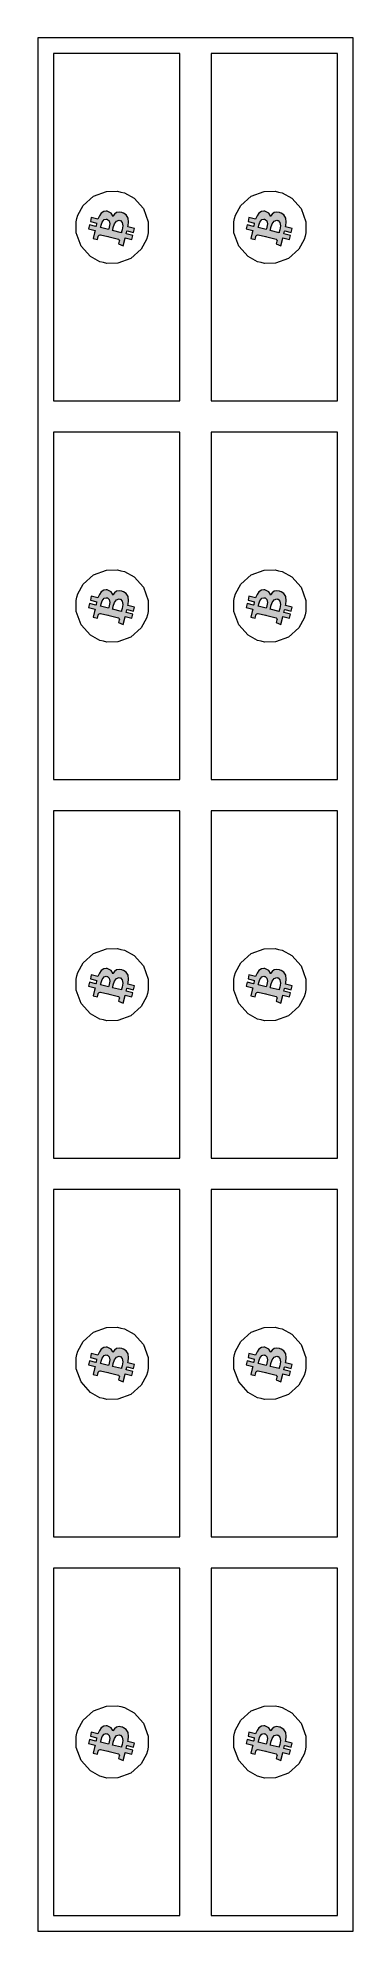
# Model space of a CAD drawing. Header units: millimetres. Extents: x 0 to 100, y 0 to 600.
import ezdxf

# ---------------------------------------------------------------- set-up
doc = ezdxf.new("R2010")
doc.units = ezdxf.units.MM
doc.layers.get('0').update_dxf_attribs({"lineweight": 0})

msp = doc.modelspace()

# ---------------------------------------------------------------- hatches: boundary and pattern name
at = {"true_color": 0x000000, "transparency": 33554687}
h = msp.add_hatch(color=18, dxfattribs=at)
h.paths.add_polyline_path([(21.95, 545.04), (21.7, 545.08), (20.92, 544.97), (20.12, 544.46), (19.51, 543.61), (19.13, 542.79), (19.04, 542.51), (16.96, 543.03), (16.65, 541.76), (18.67, 541.26), (18.65, 541.17), (18.45, 540.33), (18.43, 540.24), (16.4, 540.75), (16.08, 539.49), (18.16, 538.97), (18.14, 538.9), (17.98, 538.23), (17.97, 538.16), (17.96, 538.17), (17.52, 536.42), (18.88, 536.09), (18.98, 536.55), (19.1, 537), (19.14, 537.13), (19.42, 537.49), (19.77, 537.6), (19.84, 537.59), (22.21, 537), (22.21, 537.01), (22.24, 537.12), (22.25, 537.13), (22.24, 537.12), (22.21, 537.01), (22.21, 537), (25.53, 536.17), (25.56, 536.16), (25.77, 535.99), (25.85, 535.68), (25.83, 535.59), (25.72, 535.14), (25.6, 534.68), (27.04, 534.05), (27.46, 535.69), (27.47, 535.77), (27.67, 536.52), (27.69, 536.59), (29.79, 536.07), (30.1, 537.33), (28.03, 537.85), (28.05, 537.94), (28.26, 538.78), (28.29, 538.86), (30.35, 538.34), (30.67, 539.61), (28.57, 540.13), (28.64, 540.5), (28.75, 541.64), (28.6, 542.91), (28.01, 543.91), (27.17, 544.48), (26.87, 544.59), (26.61, 544.68), (25.81, 544.8), (24.97, 544.64), (24.31, 544.16), (23.9, 543.62), (23.8, 543.43), (23.75, 543.63), (23.22, 544.48), (22.23, 545)], flags=0)
h.paths.add_polyline_path([(25.99, 542.15), (26.21, 542.1), (26.76, 541.5), (26.92, 540.38), (26.73, 539.18), (26.56, 538.48), (26.5, 538.26), (23.72, 538.96), (23.77, 539.17), (23.94, 539.87), (24.32, 541.03), (24.98, 541.95), (25.77, 542.21)], flags=0)
h.paths.add_polyline_path([(21.92, 542.54), (22.12, 542.49), (22.63, 541.98), (22.79, 541.04), (22.64, 540.03), (22.49, 539.45), (22.45, 539.28), (19.92, 539.9), (19.97, 540.08), (20.1, 540.67), (20.43, 541.63), (21.01, 542.39), (21.72, 542.59)], flags=0)
h = msp.add_hatch(color=18, dxfattribs=at)
h.paths.add_polyline_path([(71.95, 545.04), (71.7, 545.08), (70.92, 544.97), (70.12, 544.46), (69.51, 543.61), (69.13, 542.79), (69.04, 542.51), (66.96, 543.03), (66.65, 541.76), (68.67, 541.26), (68.65, 541.17), (68.45, 540.33), (68.43, 540.24), (66.4, 540.75), (66.08, 539.49), (68.16, 538.97), (68.14, 538.9), (67.98, 538.23), (67.97, 538.16), (67.96, 538.17), (67.52, 536.42), (68.88, 536.09), (68.98, 536.55), (69.1, 537), (69.14, 537.13), (69.42, 537.49), (69.77, 537.6), (69.84, 537.59), (72.21, 537), (72.21, 537.01), (72.24, 537.12), (72.25, 537.13), (72.24, 537.12), (72.21, 537.01), (72.21, 537), (75.53, 536.17), (75.56, 536.16), (75.77, 535.99), (75.85, 535.68), (75.83, 535.59), (75.72, 535.14), (75.6, 534.68), (77.04, 534.05), (77.46, 535.69), (77.47, 535.77), (77.67, 536.52), (77.69, 536.59), (79.79, 536.07), (80.1, 537.33), (78.03, 537.85), (78.05, 537.94), (78.26, 538.78), (78.29, 538.86), (80.35, 538.34), (80.67, 539.61), (78.57, 540.13), (78.64, 540.5), (78.75, 541.64), (78.6, 542.91), (78.01, 543.91), (77.17, 544.48), (76.87, 544.59), (76.61, 544.68), (75.81, 544.8), (74.97, 544.64), (74.31, 544.16), (73.9, 543.62), (73.8, 543.43), (73.75, 543.63), (73.22, 544.48), (72.23, 545)], flags=0)
h.paths.add_polyline_path([(75.99, 542.15), (76.21, 542.1), (76.76, 541.5), (76.92, 540.38), (76.73, 539.18), (76.56, 538.48), (76.5, 538.26), (73.72, 538.96), (73.77, 539.17), (73.94, 539.87), (74.32, 541.03), (74.98, 541.95), (75.77, 542.21)], flags=0)
h.paths.add_polyline_path([(71.92, 542.54), (72.12, 542.49), (72.63, 541.98), (72.79, 541.04), (72.64, 540.03), (72.49, 539.45), (72.45, 539.28), (69.92, 539.9), (69.97, 540.08), (70.1, 540.67), (70.43, 541.63), (71.01, 542.39), (71.72, 542.59)], flags=0)
h = msp.add_hatch(color=18, dxfattribs=at)
h.paths.add_polyline_path([(21.95, 425.04), (21.7, 425.08), (20.92, 424.97), (20.12, 424.46), (19.51, 423.61), (19.13, 422.79), (19.04, 422.51), (16.96, 423.03), (16.65, 421.76), (18.67, 421.26), (18.65, 421.17), (18.45, 420.33), (18.43, 420.24), (16.4, 420.75), (16.08, 419.49), (18.16, 418.97), (18.14, 418.9), (17.98, 418.23), (17.97, 418.16), (17.96, 418.17), (17.52, 416.42), (18.88, 416.09), (18.98, 416.55), (19.1, 417), (19.14, 417.13), (19.42, 417.49), (19.77, 417.6), (19.84, 417.59), (22.21, 417), (22.21, 417.01), (22.24, 417.12), (22.25, 417.13), (22.24, 417.12), (22.21, 417.01), (22.21, 417), (25.53, 416.17), (25.56, 416.16), (25.77, 415.99), (25.85, 415.68), (25.83, 415.59), (25.72, 415.14), (25.6, 414.68), (27.04, 414.05), (27.46, 415.69), (27.47, 415.77), (27.67, 416.52), (27.69, 416.59), (29.79, 416.07), (30.1, 417.33), (28.03, 417.85), (28.05, 417.94), (28.26, 418.78), (28.29, 418.86), (30.35, 418.34), (30.67, 419.61), (28.57, 420.13), (28.64, 420.5), (28.75, 421.64), (28.6, 422.91), (28.01, 423.91), (27.17, 424.48), (26.87, 424.59), (26.61, 424.68), (25.81, 424.8), (24.97, 424.64), (24.31, 424.16), (23.9, 423.62), (23.8, 423.43), (23.75, 423.63), (23.22, 424.48), (22.23, 425)], flags=0)
h.paths.add_polyline_path([(25.99, 422.15), (26.21, 422.1), (26.76, 421.5), (26.92, 420.38), (26.73, 419.18), (26.56, 418.48), (26.5, 418.26), (23.72, 418.96), (23.77, 419.17), (23.94, 419.87), (24.32, 421.03), (24.98, 421.95), (25.77, 422.21)], flags=0)
h.paths.add_polyline_path([(21.92, 422.54), (22.12, 422.49), (22.63, 421.98), (22.79, 421.04), (22.64, 420.03), (22.49, 419.45), (22.45, 419.28), (19.92, 419.9), (19.97, 420.08), (20.1, 420.67), (20.43, 421.63), (21.01, 422.39), (21.72, 422.59)], flags=0)
h = msp.add_hatch(color=18, dxfattribs=at)
h.paths.add_polyline_path([(71.95, 425.04), (71.7, 425.08), (70.92, 424.97), (70.12, 424.46), (69.51, 423.61), (69.13, 422.79), (69.04, 422.51), (66.96, 423.03), (66.65, 421.76), (68.67, 421.26), (68.65, 421.17), (68.45, 420.33), (68.43, 420.24), (66.4, 420.75), (66.08, 419.49), (68.16, 418.97), (68.14, 418.9), (67.98, 418.23), (67.97, 418.16), (67.96, 418.17), (67.52, 416.42), (68.88, 416.09), (68.98, 416.55), (69.1, 417), (69.14, 417.13), (69.42, 417.49), (69.77, 417.6), (69.84, 417.59), (72.21, 417), (72.21, 417.01), (72.24, 417.12), (72.25, 417.13), (72.24, 417.12), (72.21, 417.01), (72.21, 417), (75.53, 416.17), (75.56, 416.16), (75.77, 415.99), (75.85, 415.68), (75.83, 415.59), (75.72, 415.14), (75.6, 414.68), (77.04, 414.05), (77.46, 415.69), (77.47, 415.77), (77.67, 416.52), (77.69, 416.59), (79.79, 416.07), (80.1, 417.33), (78.03, 417.85), (78.05, 417.94), (78.26, 418.78), (78.29, 418.86), (80.35, 418.34), (80.67, 419.61), (78.57, 420.13), (78.64, 420.5), (78.75, 421.64), (78.6, 422.91), (78.01, 423.91), (77.17, 424.48), (76.87, 424.59), (76.61, 424.68), (75.81, 424.8), (74.97, 424.64), (74.31, 424.16), (73.9, 423.62), (73.8, 423.43), (73.75, 423.63), (73.22, 424.48), (72.23, 425)], flags=0)
h.paths.add_polyline_path([(75.99, 422.15), (76.21, 422.1), (76.76, 421.5), (76.92, 420.38), (76.73, 419.18), (76.56, 418.48), (76.5, 418.26), (73.72, 418.96), (73.77, 419.17), (73.94, 419.87), (74.32, 421.03), (74.98, 421.95), (75.77, 422.21)], flags=0)
h.paths.add_polyline_path([(71.92, 422.54), (72.12, 422.49), (72.63, 421.98), (72.79, 421.04), (72.64, 420.03), (72.49, 419.45), (72.45, 419.28), (69.92, 419.9), (69.97, 420.08), (70.1, 420.67), (70.43, 421.63), (71.01, 422.39), (71.72, 422.59)], flags=0)
h = msp.add_hatch(color=18, dxfattribs=at)
h.paths.add_polyline_path([(21.95, 305.04), (21.7, 305.08), (20.92, 304.97), (20.12, 304.46), (19.51, 303.61), (19.13, 302.79), (19.04, 302.51), (16.96, 303.03), (16.65, 301.76), (18.67, 301.26), (18.65, 301.17), (18.45, 300.33), (18.43, 300.24), (16.4, 300.75), (16.08, 299.49), (18.16, 298.97), (18.14, 298.9), (17.98, 298.23), (17.97, 298.16), (17.96, 298.17), (17.52, 296.42), (18.88, 296.09), (18.98, 296.55), (19.1, 297), (19.14, 297.13), (19.42, 297.49), (19.77, 297.6), (19.84, 297.59), (22.21, 297), (22.21, 297.01), (22.24, 297.12), (22.25, 297.13), (22.24, 297.12), (22.21, 297.01), (22.21, 297), (25.53, 296.17), (25.56, 296.16), (25.77, 295.99), (25.85, 295.68), (25.83, 295.59), (25.72, 295.14), (25.6, 294.68), (27.04, 294.05), (27.46, 295.69), (27.47, 295.77), (27.67, 296.52), (27.69, 296.59), (29.79, 296.07), (30.1, 297.33), (28.03, 297.85), (28.05, 297.94), (28.26, 298.78), (28.29, 298.86), (30.35, 298.34), (30.67, 299.61), (28.57, 300.13), (28.64, 300.5), (28.75, 301.64), (28.6, 302.91), (28.01, 303.91), (27.17, 304.48), (26.87, 304.59), (26.61, 304.68), (25.81, 304.8), (24.97, 304.64), (24.31, 304.16), (23.9, 303.62), (23.8, 303.43), (23.75, 303.63), (23.22, 304.48), (22.23, 305)], flags=0)
h.paths.add_polyline_path([(25.99, 302.15), (26.21, 302.1), (26.76, 301.5), (26.92, 300.38), (26.73, 299.18), (26.56, 298.48), (26.5, 298.26), (23.72, 298.96), (23.77, 299.17), (23.94, 299.87), (24.32, 301.03), (24.98, 301.95), (25.77, 302.21)], flags=0)
h.paths.add_polyline_path([(21.92, 302.54), (22.12, 302.49), (22.63, 301.98), (22.79, 301.04), (22.64, 300.03), (22.49, 299.45), (22.45, 299.28), (19.92, 299.9), (19.97, 300.08), (20.1, 300.67), (20.43, 301.63), (21.01, 302.39), (21.72, 302.59)], flags=0)
h = msp.add_hatch(color=18, dxfattribs=at)
h.paths.add_polyline_path([(71.95, 305.04), (71.7, 305.08), (70.92, 304.97), (70.12, 304.46), (69.51, 303.61), (69.13, 302.79), (69.04, 302.51), (66.96, 303.03), (66.65, 301.76), (68.67, 301.26), (68.65, 301.17), (68.45, 300.33), (68.43, 300.24), (66.4, 300.75), (66.08, 299.49), (68.16, 298.97), (68.14, 298.9), (67.98, 298.23), (67.97, 298.16), (67.96, 298.17), (67.52, 296.42), (68.88, 296.09), (68.98, 296.55), (69.1, 297), (69.14, 297.13), (69.42, 297.49), (69.77, 297.6), (69.84, 297.59), (72.21, 297), (72.21, 297.01), (72.24, 297.12), (72.25, 297.13), (72.24, 297.12), (72.21, 297.01), (72.21, 297), (75.53, 296.17), (75.56, 296.16), (75.77, 295.99), (75.85, 295.68), (75.83, 295.59), (75.72, 295.14), (75.6, 294.68), (77.04, 294.05), (77.46, 295.69), (77.47, 295.77), (77.67, 296.52), (77.69, 296.59), (79.79, 296.07), (80.1, 297.33), (78.03, 297.85), (78.05, 297.94), (78.26, 298.78), (78.29, 298.86), (80.35, 298.34), (80.67, 299.61), (78.57, 300.13), (78.64, 300.5), (78.75, 301.64), (78.6, 302.91), (78.01, 303.91), (77.17, 304.48), (76.87, 304.59), (76.61, 304.68), (75.81, 304.8), (74.97, 304.64), (74.31, 304.16), (73.9, 303.62), (73.8, 303.43), (73.75, 303.63), (73.22, 304.48), (72.23, 305)], flags=0)
h.paths.add_polyline_path([(75.99, 302.15), (76.21, 302.1), (76.76, 301.5), (76.92, 300.38), (76.73, 299.18), (76.56, 298.48), (76.5, 298.26), (73.72, 298.96), (73.77, 299.17), (73.94, 299.87), (74.32, 301.03), (74.98, 301.95), (75.77, 302.21)], flags=0)
h.paths.add_polyline_path([(71.92, 302.54), (72.12, 302.49), (72.63, 301.98), (72.79, 301.04), (72.64, 300.03), (72.49, 299.45), (72.45, 299.28), (69.92, 299.9), (69.97, 300.08), (70.1, 300.67), (70.43, 301.63), (71.01, 302.39), (71.72, 302.59)], flags=0)
h = msp.add_hatch(color=18, dxfattribs=at)
h.paths.add_polyline_path([(21.95, 185.04), (21.7, 185.08), (20.92, 184.97), (20.12, 184.46), (19.51, 183.61), (19.13, 182.79), (19.04, 182.51), (16.96, 183.03), (16.65, 181.76), (18.67, 181.26), (18.65, 181.17), (18.45, 180.33), (18.43, 180.24), (16.4, 180.75), (16.08, 179.49), (18.16, 178.97), (18.14, 178.9), (17.98, 178.23), (17.97, 178.16), (17.96, 178.17), (17.52, 176.42), (18.88, 176.09), (18.98, 176.55), (19.1, 177), (19.14, 177.13), (19.42, 177.49), (19.77, 177.6), (19.84, 177.59), (22.21, 177), (22.21, 177.01), (22.24, 177.12), (22.25, 177.13), (22.24, 177.12), (22.21, 177.01), (22.21, 177), (25.53, 176.17), (25.56, 176.16), (25.77, 175.99), (25.85, 175.68), (25.83, 175.59), (25.72, 175.14), (25.6, 174.68), (27.04, 174.05), (27.46, 175.69), (27.47, 175.77), (27.67, 176.52), (27.69, 176.59), (29.79, 176.07), (30.1, 177.33), (28.03, 177.85), (28.05, 177.94), (28.26, 178.78), (28.29, 178.86), (30.35, 178.34), (30.67, 179.61), (28.57, 180.13), (28.64, 180.5), (28.75, 181.64), (28.6, 182.91), (28.01, 183.91), (27.17, 184.48), (26.87, 184.59), (26.61, 184.68), (25.81, 184.8), (24.97, 184.64), (24.31, 184.16), (23.9, 183.62), (23.8, 183.43), (23.75, 183.63), (23.22, 184.48), (22.23, 185)], flags=0)
h.paths.add_polyline_path([(25.99, 182.15), (26.21, 182.1), (26.76, 181.5), (26.92, 180.38), (26.73, 179.18), (26.56, 178.48), (26.5, 178.26), (23.72, 178.96), (23.77, 179.17), (23.94, 179.87), (24.32, 181.03), (24.98, 181.95), (25.77, 182.21)], flags=0)
h.paths.add_polyline_path([(21.92, 182.54), (22.12, 182.49), (22.63, 181.98), (22.79, 181.04), (22.64, 180.03), (22.49, 179.45), (22.45, 179.28), (19.92, 179.9), (19.97, 180.08), (20.1, 180.67), (20.43, 181.63), (21.01, 182.39), (21.72, 182.59)], flags=0)
h = msp.add_hatch(color=18, dxfattribs=at)
h.paths.add_polyline_path([(71.95, 185.04), (71.7, 185.08), (70.92, 184.97), (70.12, 184.46), (69.51, 183.61), (69.13, 182.79), (69.04, 182.51), (66.96, 183.03), (66.65, 181.76), (68.67, 181.26), (68.65, 181.17), (68.45, 180.33), (68.43, 180.24), (66.4, 180.75), (66.08, 179.49), (68.16, 178.97), (68.14, 178.9), (67.98, 178.23), (67.97, 178.16), (67.96, 178.17), (67.52, 176.42), (68.88, 176.09), (68.98, 176.55), (69.1, 177), (69.14, 177.13), (69.42, 177.49), (69.77, 177.6), (69.84, 177.59), (72.21, 177), (72.21, 177.01), (72.24, 177.12), (72.25, 177.13), (72.24, 177.12), (72.21, 177.01), (72.21, 177), (75.53, 176.17), (75.56, 176.16), (75.77, 175.99), (75.85, 175.68), (75.83, 175.59), (75.72, 175.14), (75.6, 174.68), (77.04, 174.05), (77.46, 175.69), (77.47, 175.77), (77.67, 176.52), (77.69, 176.59), (79.79, 176.07), (80.1, 177.33), (78.03, 177.85), (78.05, 177.94), (78.26, 178.78), (78.29, 178.86), (80.35, 178.34), (80.67, 179.61), (78.57, 180.13), (78.64, 180.5), (78.75, 181.64), (78.6, 182.91), (78.01, 183.91), (77.17, 184.48), (76.87, 184.59), (76.61, 184.68), (75.81, 184.8), (74.97, 184.64), (74.31, 184.16), (73.9, 183.62), (73.8, 183.43), (73.75, 183.63), (73.22, 184.48), (72.23, 185)], flags=0)
h.paths.add_polyline_path([(75.99, 182.15), (76.21, 182.1), (76.76, 181.5), (76.92, 180.38), (76.73, 179.18), (76.56, 178.48), (76.5, 178.26), (73.72, 178.96), (73.77, 179.17), (73.94, 179.87), (74.32, 181.03), (74.98, 181.95), (75.77, 182.21)], flags=0)
h.paths.add_polyline_path([(71.92, 182.54), (72.12, 182.49), (72.63, 181.98), (72.79, 181.04), (72.64, 180.03), (72.49, 179.45), (72.45, 179.28), (69.92, 179.9), (69.97, 180.08), (70.1, 180.67), (70.43, 181.63), (71.01, 182.39), (71.72, 182.59)], flags=0)
h = msp.add_hatch(color=18, dxfattribs=at)
h.paths.add_polyline_path([(21.95, 65.04), (21.7, 65.08), (20.92, 64.97), (20.12, 64.46), (19.51, 63.61), (19.13, 62.79), (19.04, 62.51), (16.96, 63.03), (16.65, 61.76), (18.67, 61.26), (18.65, 61.17), (18.45, 60.33), (18.43, 60.24), (16.4, 60.75), (16.08, 59.49), (18.16, 58.97), (18.14, 58.9), (17.98, 58.23), (17.97, 58.16), (17.96, 58.17), (17.52, 56.42), (18.88, 56.09), (18.98, 56.55), (19.1, 57), (19.14, 57.13), (19.42, 57.49), (19.77, 57.6), (19.84, 57.59), (22.21, 57), (22.21, 57.01), (22.24, 57.12), (22.25, 57.13), (22.24, 57.12), (22.21, 57.01), (22.21, 57), (25.53, 56.17), (25.56, 56.16), (25.77, 55.99), (25.85, 55.68), (25.83, 55.59), (25.72, 55.14), (25.6, 54.68), (27.04, 54.05), (27.46, 55.69), (27.47, 55.77), (27.67, 56.52), (27.69, 56.59), (29.79, 56.07), (30.1, 57.33), (28.03, 57.85), (28.05, 57.94), (28.26, 58.78), (28.29, 58.86), (30.35, 58.34), (30.67, 59.61), (28.57, 60.13), (28.64, 60.5), (28.75, 61.64), (28.6, 62.91), (28.01, 63.91), (27.17, 64.48), (26.87, 64.59), (26.61, 64.68), (25.81, 64.8), (24.97, 64.64), (24.31, 64.16), (23.9, 63.62), (23.8, 63.43), (23.75, 63.63), (23.22, 64.48), (22.23, 65)], flags=0)
h.paths.add_polyline_path([(25.99, 62.15), (26.21, 62.1), (26.76, 61.5), (26.92, 60.38), (26.73, 59.18), (26.56, 58.48), (26.5, 58.26), (23.72, 58.96), (23.77, 59.17), (23.94, 59.87), (24.32, 61.03), (24.98, 61.95), (25.77, 62.21)], flags=0)
h.paths.add_polyline_path([(21.92, 62.54), (22.12, 62.49), (22.63, 61.98), (22.79, 61.04), (22.64, 60.03), (22.49, 59.45), (22.45, 59.28), (19.92, 59.9), (19.97, 60.08), (20.1, 60.67), (20.43, 61.63), (21.01, 62.39), (21.72, 62.59)], flags=0)
h = msp.add_hatch(color=18, dxfattribs=at)
h.paths.add_polyline_path([(71.95, 65.04), (71.7, 65.08), (70.92, 64.97), (70.12, 64.46), (69.51, 63.61), (69.13, 62.79), (69.04, 62.51), (66.96, 63.03), (66.65, 61.76), (68.67, 61.26), (68.65, 61.17), (68.45, 60.33), (68.43, 60.24), (66.4, 60.75), (66.08, 59.49), (68.16, 58.97), (68.14, 58.9), (67.98, 58.23), (67.97, 58.16), (67.96, 58.17), (67.52, 56.42), (68.88, 56.09), (68.98, 56.55), (69.1, 57), (69.14, 57.13), (69.42, 57.49), (69.77, 57.6), (69.84, 57.59), (72.21, 57), (72.21, 57.01), (72.24, 57.12), (72.25, 57.13), (72.24, 57.12), (72.21, 57.01), (72.21, 57), (75.53, 56.17), (75.56, 56.16), (75.77, 55.99), (75.85, 55.68), (75.83, 55.59), (75.72, 55.14), (75.6, 54.68), (77.04, 54.05), (77.46, 55.69), (77.47, 55.77), (77.67, 56.52), (77.69, 56.59), (79.79, 56.07), (80.1, 57.33), (78.03, 57.85), (78.05, 57.94), (78.26, 58.78), (78.29, 58.86), (80.35, 58.34), (80.67, 59.61), (78.57, 60.13), (78.64, 60.5), (78.75, 61.64), (78.6, 62.91), (78.01, 63.91), (77.17, 64.48), (76.87, 64.59), (76.61, 64.68), (75.81, 64.8), (74.97, 64.64), (74.31, 64.16), (73.9, 63.62), (73.8, 63.43), (73.75, 63.63), (73.22, 64.48), (72.23, 65)], flags=0)
h.paths.add_polyline_path([(75.99, 62.15), (76.21, 62.1), (76.76, 61.5), (76.92, 60.38), (76.73, 59.18), (76.56, 58.48), (76.5, 58.26), (73.72, 58.96), (73.77, 59.17), (73.94, 59.87), (74.32, 61.03), (74.98, 61.95), (75.77, 62.21)], flags=0)
h.paths.add_polyline_path([(71.92, 62.54), (72.12, 62.49), (72.63, 61.98), (72.79, 61.04), (72.64, 60.03), (72.49, 59.45), (72.45, 59.28), (69.92, 59.9), (69.97, 60.08), (70.1, 60.67), (70.43, 61.63), (71.01, 62.39), (71.72, 62.59)], flags=0)

# ---------------------------------------------------------------- linework, layer by layer
for p, q in [((100, 600), (0, 600)), ((0, 600), (0, 0)), ((100, 0), (100, 600)), ((0, 0), (100, 0))]:
    msp.add_line(p, q)
at = {"color": 1, "true_color": 0xff0000}
for p, q in [((45, 595), (5, 595)), ((5, 595), (5, 485)), ((45, 485), (45, 595)), ((95, 595), (55, 595)), ((55, 595), (55, 485)), ((95, 485), (95, 595)), ((5, 485), (45, 485)), ((55, 485), (95, 485)), ((45, 475), (5, 475)), ((5, 475), (5, 365)), ((45, 365), (45, 475)), ((95, 475), (55, 475)), ((55, 475), (55, 365)), ((95, 365), (95, 475)), ((5, 365), (45, 365)), ((55, 365), (95, 365)), ((45, 355), (5, 355)), ((5, 355), (5, 245)), ((45, 245), (45, 355)), ((95, 355), (55, 355)), ((55, 355), (55, 245)), ((95, 245), (95, 355)), ((5, 245), (45, 245)), ((55, 245), (95, 245)), ((45, 235), (5, 235)), ((5, 235), (5, 125)), ((45, 125), (45, 235)), ((95, 235), (55, 235)), ((55, 235), (55, 125)), ((95, 125), (95, 235)), ((5, 125), (45, 125)), ((55, 125), (95, 125)), ((45, 115), (5, 115)), ((5, 115), (5, 5)), ((45, 5), (45, 115)), ((95, 115), (55, 115)), ((55, 115), (55, 5)), ((95, 5), (95, 115)), ((5, 5), (45, 5)), ((55, 5), (95, 5))]:
    msp.add_line(p, q, dxfattribs=at)
at = {"color": 5, "true_color": 0x0000ff}
for points in [[(26.37, 551.14), (27.46, 550.86), (30.5, 549.17), (33.46, 545.89), (34.97, 541.74), (35.03, 538.26), (34.76, 537.17), (34.49, 536.09), (32.8, 533.04), (29.52, 530.09), (25.37, 528.58), (21.89, 528.52), (20.8, 528.79), (19.71, 529.06), (16.67, 530.75), (13.71, 534.03), (12.2, 538.18), (12.14, 541.66), (12.41, 542.75), (12.68, 543.83), (14.37, 546.88), (17.65, 549.83), (21.8, 551.34), (25.29, 551.41), (26.37, 551.14)], [(76.37, 551.14), (77.46, 550.86), (80.5, 549.17), (83.46, 545.89), (84.97, 541.74), (85.03, 538.26), (84.76, 537.17), (84.49, 536.09), (82.8, 533.04), (79.52, 530.09), (75.37, 528.58), (71.89, 528.52), (70.8, 528.79), (69.71, 529.06), (66.67, 530.75), (63.71, 534.03), (62.2, 538.18), (62.14, 541.66), (62.41, 542.75), (62.68, 543.83), (64.37, 546.88), (67.65, 549.83), (71.8, 551.34), (75.29, 551.41), (76.37, 551.14)], [(26.37, 431.14), (27.46, 430.86), (30.5, 429.17), (33.46, 425.89), (34.97, 421.74), (35.03, 418.26), (34.76, 417.17), (34.49, 416.09), (32.8, 413.04), (29.52, 410.09), (25.37, 408.58), (21.89, 408.52), (20.8, 408.79), (19.71, 409.06), (16.67, 410.75), (13.71, 414.03), (12.2, 418.18), (12.14, 421.66), (12.41, 422.75), (12.68, 423.83), (14.37, 426.88), (17.65, 429.83), (21.8, 431.34), (25.29, 431.41), (26.37, 431.14)], [(76.37, 431.14), (77.46, 430.86), (80.5, 429.17), (83.46, 425.89), (84.97, 421.74), (85.03, 418.26), (84.76, 417.17), (84.49, 416.09), (82.8, 413.04), (79.52, 410.09), (75.37, 408.58), (71.89, 408.52), (70.8, 408.79), (69.71, 409.06), (66.67, 410.75), (63.71, 414.03), (62.2, 418.18), (62.14, 421.66), (62.41, 422.75), (62.68, 423.83), (64.37, 426.88), (67.65, 429.83), (71.8, 431.34), (75.29, 431.41), (76.37, 431.14)], [(26.37, 311.14), (27.46, 310.86), (30.5, 309.17), (33.46, 305.89), (34.97, 301.74), (35.03, 298.26), (34.76, 297.17), (34.49, 296.09), (32.8, 293.04), (29.52, 290.09), (25.37, 288.58), (21.89, 288.52), (20.8, 288.79), (19.71, 289.06), (16.67, 290.75), (13.71, 294.03), (12.2, 298.18), (12.14, 301.66), (12.41, 302.75), (12.68, 303.83), (14.37, 306.88), (17.65, 309.83), (21.8, 311.34), (25.29, 311.41), (26.37, 311.14)], [(76.37, 311.14), (77.46, 310.86), (80.5, 309.17), (83.46, 305.89), (84.97, 301.74), (85.03, 298.26), (84.76, 297.17), (84.49, 296.09), (82.8, 293.04), (79.52, 290.09), (75.37, 288.58), (71.89, 288.52), (70.8, 288.79), (69.71, 289.06), (66.67, 290.75), (63.71, 294.03), (62.2, 298.18), (62.14, 301.66), (62.41, 302.75), (62.68, 303.83), (64.37, 306.88), (67.65, 309.83), (71.8, 311.34), (75.29, 311.41), (76.37, 311.14)], [(26.37, 191.14), (27.46, 190.86), (30.5, 189.17), (33.46, 185.89), (34.97, 181.74), (35.03, 178.26), (34.76, 177.17), (34.49, 176.09), (32.8, 173.04), (29.52, 170.09), (25.37, 168.58), (21.89, 168.52), (20.8, 168.79), (19.71, 169.06), (16.67, 170.75), (13.71, 174.03), (12.2, 178.18), (12.14, 181.66), (12.41, 182.75), (12.68, 183.83), (14.37, 186.88), (17.65, 189.83), (21.8, 191.34), (25.29, 191.41), (26.37, 191.14)], [(76.37, 191.14), (77.46, 190.86), (80.5, 189.17), (83.46, 185.89), (84.97, 181.74), (85.03, 178.26), (84.76, 177.17), (84.49, 176.09), (82.8, 173.04), (79.52, 170.09), (75.37, 168.58), (71.89, 168.52), (70.8, 168.79), (69.71, 169.06), (66.67, 170.75), (63.71, 174.03), (62.2, 178.18), (62.14, 181.66), (62.41, 182.75), (62.68, 183.83), (64.37, 186.88), (67.65, 189.83), (71.8, 191.34), (75.29, 191.41), (76.37, 191.14)], [(26.37, 71.14), (27.46, 70.86), (30.5, 69.17), (33.46, 65.89), (34.97, 61.74), (35.03, 58.26), (34.76, 57.17), (34.49, 56.09), (32.8, 53.04), (29.52, 50.09), (25.37, 48.58), (21.89, 48.52), (20.8, 48.79), (19.71, 49.06), (16.67, 50.75), (13.71, 54.03), (12.2, 58.18), (12.14, 61.66), (12.41, 62.75), (12.68, 63.83), (14.37, 66.88), (17.65, 69.83), (21.8, 71.34), (25.29, 71.41), (26.37, 71.14)], [(76.37, 71.14), (77.46, 70.86), (80.5, 69.17), (83.46, 65.89), (84.97, 61.74), (85.03, 58.26), (84.76, 57.17), (84.49, 56.09), (82.8, 53.04), (79.52, 50.09), (75.37, 48.58), (71.89, 48.52), (70.8, 48.79), (69.71, 49.06), (66.67, 50.75), (63.71, 54.03), (62.2, 58.18), (62.14, 61.66), (62.41, 62.75), (62.68, 63.83), (64.37, 66.88), (67.65, 69.83), (71.8, 71.34), (75.29, 71.41), (76.37, 71.14)]]:
    msp.add_lwpolyline(points, close=True, dxfattribs=at)
at = {"color": 18, "true_color": 0x000000}
for points in [[(21.95, 545.04), (21.7, 545.08), (20.92, 544.97), (20.12, 544.46), (19.51, 543.61), (19.13, 542.79), (19.04, 542.51), (16.96, 543.03), (16.65, 541.76), (18.67, 541.26), (18.65, 541.17), (18.45, 540.33), (18.43, 540.24), (16.4, 540.75), (16.08, 539.49), (18.16, 538.97), (18.14, 538.9), (17.98, 538.23), (17.97, 538.16), (17.96, 538.17), (17.52, 536.42), (18.88, 536.09), (18.88, 536.09), (18.98, 536.55), (19.1, 537), (19.1, 537), (19.14, 537.13), (19.42, 537.49), (19.77, 537.6), (19.84, 537.59), (22.21, 537), (22.21, 537.01), (22.24, 537.12), (22.25, 537.13), (22.24, 537.12), (22.21, 537.01), (22.21, 537), (25.53, 536.17), (25.56, 536.16), (25.77, 535.99), (25.85, 535.68), (25.83, 535.59), (25.83, 535.59), (25.72, 535.14), (25.6, 534.68), (25.6, 534.68), (27.04, 534.05), (27.46, 535.69), (27.47, 535.77), (27.67, 536.52), (27.69, 536.59), (29.79, 536.07), (30.1, 537.33), (28.03, 537.85), (28.05, 537.94), (28.26, 538.78), (28.29, 538.86), (30.35, 538.34), (30.67, 539.61), (28.57, 540.13), (28.64, 540.5), (28.75, 541.64), (28.6, 542.91), (28.01, 543.91), (27.17, 544.48), (26.87, 544.59), (26.61, 544.68), (25.81, 544.8), (24.97, 544.64), (24.31, 544.16), (23.9, 543.62), (23.8, 543.43), (23.75, 543.63), (23.22, 544.48), (22.23, 545), (21.95, 545.04)], [(21.92, 542.54), (22.12, 542.49), (22.63, 541.98), (22.79, 541.04), (22.64, 540.03), (22.49, 539.45), (22.45, 539.28), (19.92, 539.9), (19.97, 540.08), (20.1, 540.67), (20.43, 541.63), (21.01, 542.39), (21.72, 542.59), (21.92, 542.54)], [(25.99, 542.15), (26.21, 542.1), (26.76, 541.5), (26.92, 540.38), (26.73, 539.18), (26.56, 538.48), (26.5, 538.26), (23.72, 538.96), (23.77, 539.17), (23.94, 539.87), (24.32, 541.03), (24.98, 541.95), (25.77, 542.21), (25.99, 542.15)], [(71.95, 545.04), (71.7, 545.08), (70.92, 544.97), (70.12, 544.46), (69.51, 543.61), (69.13, 542.79), (69.04, 542.51), (66.96, 543.03), (66.65, 541.76), (68.67, 541.26), (68.65, 541.17), (68.45, 540.33), (68.43, 540.24), (66.4, 540.75), (66.08, 539.49), (68.16, 538.97), (68.14, 538.9), (67.98, 538.23), (67.97, 538.16), (67.96, 538.17), (67.52, 536.42), (68.88, 536.09), (68.88, 536.09), (68.98, 536.55), (69.1, 537), (69.1, 537), (69.14, 537.13), (69.42, 537.49), (69.77, 537.6), (69.84, 537.59), (72.21, 537), (72.21, 537.01), (72.24, 537.12), (72.25, 537.13), (72.24, 537.12), (72.21, 537.01), (72.21, 537), (75.53, 536.17), (75.56, 536.16), (75.77, 535.99), (75.85, 535.68), (75.83, 535.59), (75.83, 535.59), (75.72, 535.14), (75.6, 534.68), (75.6, 534.68), (77.04, 534.05), (77.46, 535.69), (77.47, 535.77), (77.67, 536.52), (77.69, 536.59), (79.79, 536.07), (80.1, 537.33), (78.03, 537.85), (78.05, 537.94), (78.26, 538.78), (78.29, 538.86), (80.35, 538.34), (80.67, 539.61), (78.57, 540.13), (78.64, 540.5), (78.75, 541.64), (78.6, 542.91), (78.01, 543.91), (77.17, 544.48), (76.87, 544.59), (76.61, 544.68), (75.81, 544.8), (74.97, 544.64), (74.31, 544.16), (73.9, 543.62), (73.8, 543.43), (73.75, 543.63), (73.22, 544.48), (72.23, 545), (71.95, 545.04)], [(71.92, 542.54), (72.12, 542.49), (72.63, 541.98), (72.79, 541.04), (72.64, 540.03), (72.49, 539.45), (72.45, 539.28), (69.92, 539.9), (69.97, 540.08), (70.1, 540.67), (70.43, 541.63), (71.01, 542.39), (71.72, 542.59), (71.92, 542.54)], [(75.99, 542.15), (76.21, 542.1), (76.76, 541.5), (76.92, 540.38), (76.73, 539.18), (76.56, 538.48), (76.5, 538.26), (73.72, 538.96), (73.77, 539.17), (73.94, 539.87), (74.32, 541.03), (74.98, 541.95), (75.77, 542.21), (75.99, 542.15)], [(21.95, 425.04), (21.7, 425.08), (20.92, 424.97), (20.12, 424.46), (19.51, 423.61), (19.13, 422.79), (19.04, 422.51), (16.96, 423.03), (16.65, 421.76), (18.67, 421.26), (18.65, 421.17), (18.45, 420.33), (18.43, 420.24), (16.4, 420.75), (16.08, 419.49), (18.16, 418.97), (18.14, 418.9), (17.98, 418.23), (17.97, 418.16), (17.96, 418.17), (17.52, 416.42), (18.88, 416.09), (18.88, 416.09), (18.98, 416.55), (19.1, 417), (19.1, 417), (19.14, 417.13), (19.42, 417.49), (19.77, 417.6), (19.84, 417.59), (22.21, 417), (22.21, 417.01), (22.24, 417.12), (22.25, 417.13), (22.24, 417.12), (22.21, 417.01), (22.21, 417), (25.53, 416.17), (25.56, 416.16), (25.77, 415.99), (25.85, 415.68), (25.83, 415.59), (25.83, 415.59), (25.72, 415.14), (25.6, 414.68), (25.6, 414.68), (27.04, 414.05), (27.46, 415.69), (27.47, 415.77), (27.67, 416.52), (27.69, 416.59), (29.79, 416.07), (30.1, 417.33), (28.03, 417.85), (28.05, 417.94), (28.26, 418.78), (28.29, 418.86), (30.35, 418.34), (30.67, 419.61), (28.57, 420.13), (28.64, 420.5), (28.75, 421.64), (28.6, 422.91), (28.01, 423.91), (27.17, 424.48), (26.87, 424.59), (26.61, 424.68), (25.81, 424.8), (24.97, 424.64), (24.31, 424.16), (23.9, 423.62), (23.8, 423.43), (23.75, 423.63), (23.22, 424.48), (22.23, 425), (21.95, 425.04)], [(21.92, 422.54), (22.12, 422.49), (22.63, 421.98), (22.79, 421.04), (22.64, 420.03), (22.49, 419.45), (22.45, 419.28), (19.92, 419.9), (19.97, 420.08), (20.1, 420.67), (20.43, 421.63), (21.01, 422.39), (21.72, 422.59), (21.92, 422.54)], [(25.99, 422.15), (26.21, 422.1), (26.76, 421.5), (26.92, 420.38), (26.73, 419.18), (26.56, 418.48), (26.5, 418.26), (23.72, 418.96), (23.77, 419.17), (23.94, 419.87), (24.32, 421.03), (24.98, 421.95), (25.77, 422.21), (25.99, 422.15)], [(71.95, 425.04), (71.7, 425.08), (70.92, 424.97), (70.12, 424.46), (69.51, 423.61), (69.13, 422.79), (69.04, 422.51), (66.96, 423.03), (66.65, 421.76), (68.67, 421.26), (68.65, 421.17), (68.45, 420.33), (68.43, 420.24), (66.4, 420.75), (66.08, 419.49), (68.16, 418.97), (68.14, 418.9), (67.98, 418.23), (67.97, 418.16), (67.96, 418.17), (67.52, 416.42), (68.88, 416.09), (68.88, 416.09), (68.98, 416.55), (69.1, 417), (69.1, 417), (69.14, 417.13), (69.42, 417.49), (69.77, 417.6), (69.84, 417.59), (72.21, 417), (72.21, 417.01), (72.24, 417.12), (72.25, 417.13), (72.24, 417.12), (72.21, 417.01), (72.21, 417), (75.53, 416.17), (75.56, 416.16), (75.77, 415.99), (75.85, 415.68), (75.83, 415.59), (75.83, 415.59), (75.72, 415.14), (75.6, 414.68), (75.6, 414.68), (77.04, 414.05), (77.46, 415.69), (77.47, 415.77), (77.67, 416.52), (77.69, 416.59), (79.79, 416.07), (80.1, 417.33), (78.03, 417.85), (78.05, 417.94), (78.26, 418.78), (78.29, 418.86), (80.35, 418.34), (80.67, 419.61), (78.57, 420.13), (78.64, 420.5), (78.75, 421.64), (78.6, 422.91), (78.01, 423.91), (77.17, 424.48), (76.87, 424.59), (76.61, 424.68), (75.81, 424.8), (74.97, 424.64), (74.31, 424.16), (73.9, 423.62), (73.8, 423.43), (73.75, 423.63), (73.22, 424.48), (72.23, 425), (71.95, 425.04)], [(71.92, 422.54), (72.12, 422.49), (72.63, 421.98), (72.79, 421.04), (72.64, 420.03), (72.49, 419.45), (72.45, 419.28), (69.92, 419.9), (69.97, 420.08), (70.1, 420.67), (70.43, 421.63), (71.01, 422.39), (71.72, 422.59), (71.92, 422.54)], [(75.99, 422.15), (76.21, 422.1), (76.76, 421.5), (76.92, 420.38), (76.73, 419.18), (76.56, 418.48), (76.5, 418.26), (73.72, 418.96), (73.77, 419.17), (73.94, 419.87), (74.32, 421.03), (74.98, 421.95), (75.77, 422.21), (75.99, 422.15)], [(21.95, 305.04), (21.7, 305.08), (20.92, 304.97), (20.12, 304.46), (19.51, 303.61), (19.13, 302.79), (19.04, 302.51), (16.96, 303.03), (16.65, 301.76), (18.67, 301.26), (18.65, 301.17), (18.45, 300.33), (18.43, 300.24), (16.4, 300.75), (16.08, 299.49), (18.16, 298.97), (18.14, 298.9), (17.98, 298.23), (17.97, 298.16), (17.96, 298.17), (17.52, 296.42), (18.88, 296.09), (18.88, 296.09), (18.98, 296.55), (19.1, 297), (19.1, 297), (19.14, 297.13), (19.42, 297.49), (19.77, 297.6), (19.84, 297.59), (22.21, 297), (22.21, 297.01), (22.24, 297.12), (22.25, 297.13), (22.24, 297.12), (22.21, 297.01), (22.21, 297), (25.53, 296.17), (25.56, 296.16), (25.77, 295.99), (25.85, 295.68), (25.83, 295.59), (25.83, 295.59), (25.72, 295.14), (25.6, 294.68), (25.6, 294.68), (27.04, 294.05), (27.46, 295.69), (27.47, 295.77), (27.67, 296.52), (27.69, 296.59), (29.79, 296.07), (30.1, 297.33), (28.03, 297.85), (28.05, 297.94), (28.26, 298.78), (28.29, 298.86), (30.35, 298.34), (30.67, 299.61), (28.57, 300.13), (28.64, 300.5), (28.75, 301.64), (28.6, 302.91), (28.01, 303.91), (27.17, 304.48), (26.87, 304.59), (26.61, 304.68), (25.81, 304.8), (24.97, 304.64), (24.31, 304.16), (23.9, 303.62), (23.8, 303.43), (23.75, 303.63), (23.22, 304.48), (22.23, 305), (21.95, 305.04)], [(21.92, 302.54), (22.12, 302.49), (22.63, 301.98), (22.79, 301.04), (22.64, 300.03), (22.49, 299.45), (22.45, 299.28), (19.92, 299.9), (19.97, 300.08), (20.1, 300.67), (20.43, 301.63), (21.01, 302.39), (21.72, 302.59), (21.92, 302.54)], [(25.99, 302.15), (26.21, 302.1), (26.76, 301.5), (26.92, 300.38), (26.73, 299.18), (26.56, 298.48), (26.5, 298.26), (23.72, 298.96), (23.77, 299.17), (23.94, 299.87), (24.32, 301.03), (24.98, 301.95), (25.77, 302.21), (25.99, 302.15)], [(71.95, 305.04), (71.7, 305.08), (70.92, 304.97), (70.12, 304.46), (69.51, 303.61), (69.13, 302.79), (69.04, 302.51), (66.96, 303.03), (66.65, 301.76), (68.67, 301.26), (68.65, 301.17), (68.45, 300.33), (68.43, 300.24), (66.4, 300.75), (66.08, 299.49), (68.16, 298.97), (68.14, 298.9), (67.98, 298.23), (67.97, 298.16), (67.96, 298.17), (67.52, 296.42), (68.88, 296.09), (68.88, 296.09), (68.98, 296.55), (69.1, 297), (69.1, 297), (69.14, 297.13), (69.42, 297.49), (69.77, 297.6), (69.84, 297.59), (72.21, 297), (72.21, 297.01), (72.24, 297.12), (72.25, 297.13), (72.24, 297.12), (72.21, 297.01), (72.21, 297), (75.53, 296.17), (75.56, 296.16), (75.77, 295.99), (75.85, 295.68), (75.83, 295.59), (75.83, 295.59), (75.72, 295.14), (75.6, 294.68), (75.6, 294.68), (77.04, 294.05), (77.46, 295.69), (77.47, 295.77), (77.67, 296.52), (77.69, 296.59), (79.79, 296.07), (80.1, 297.33), (78.03, 297.85), (78.05, 297.94), (78.26, 298.78), (78.29, 298.86), (80.35, 298.34), (80.67, 299.61), (78.57, 300.13), (78.64, 300.5), (78.75, 301.64), (78.6, 302.91), (78.01, 303.91), (77.17, 304.48), (76.87, 304.59), (76.61, 304.68), (75.81, 304.8), (74.97, 304.64), (74.31, 304.16), (73.9, 303.62), (73.8, 303.43), (73.75, 303.63), (73.22, 304.48), (72.23, 305), (71.95, 305.04)], [(71.92, 302.54), (72.12, 302.49), (72.63, 301.98), (72.79, 301.04), (72.64, 300.03), (72.49, 299.45), (72.45, 299.28), (69.92, 299.9), (69.97, 300.08), (70.1, 300.67), (70.43, 301.63), (71.01, 302.39), (71.72, 302.59), (71.92, 302.54)], [(75.99, 302.15), (76.21, 302.1), (76.76, 301.5), (76.92, 300.38), (76.73, 299.18), (76.56, 298.48), (76.5, 298.26), (73.72, 298.96), (73.77, 299.17), (73.94, 299.87), (74.32, 301.03), (74.98, 301.95), (75.77, 302.21), (75.99, 302.15)], [(21.95, 185.04), (21.7, 185.08), (20.92, 184.97), (20.12, 184.46), (19.51, 183.61), (19.13, 182.79), (19.04, 182.51), (16.96, 183.03), (16.65, 181.76), (18.67, 181.26), (18.65, 181.17), (18.45, 180.33), (18.43, 180.24), (16.4, 180.75), (16.08, 179.49), (18.16, 178.97), (18.14, 178.9), (17.98, 178.23), (17.97, 178.16), (17.96, 178.17), (17.52, 176.42), (18.88, 176.09), (18.88, 176.09), (18.98, 176.55), (19.1, 177), (19.1, 177), (19.14, 177.13), (19.42, 177.49), (19.77, 177.6), (19.84, 177.59), (22.21, 177), (22.21, 177.01), (22.24, 177.12), (22.25, 177.13), (22.24, 177.12), (22.21, 177.01), (22.21, 177), (25.53, 176.17), (25.56, 176.16), (25.77, 175.99), (25.85, 175.68), (25.83, 175.59), (25.83, 175.59), (25.72, 175.14), (25.6, 174.68), (25.6, 174.68), (27.04, 174.05), (27.46, 175.69), (27.47, 175.77), (27.67, 176.52), (27.69, 176.59), (29.79, 176.07), (30.1, 177.33), (28.03, 177.85), (28.05, 177.94), (28.26, 178.78), (28.29, 178.86), (30.35, 178.34), (30.67, 179.61), (28.57, 180.13), (28.64, 180.5), (28.75, 181.64), (28.6, 182.91), (28.01, 183.91), (27.17, 184.48), (26.87, 184.59), (26.61, 184.68), (25.81, 184.8), (24.97, 184.64), (24.31, 184.16), (23.9, 183.62), (23.8, 183.43), (23.75, 183.63), (23.22, 184.48), (22.23, 185), (21.95, 185.04)], [(21.92, 182.54), (22.12, 182.49), (22.63, 181.98), (22.79, 181.04), (22.64, 180.03), (22.49, 179.45), (22.45, 179.28), (19.92, 179.9), (19.97, 180.08), (20.1, 180.67), (20.43, 181.63), (21.01, 182.39), (21.72, 182.59), (21.92, 182.54)], [(25.99, 182.15), (26.21, 182.1), (26.76, 181.5), (26.92, 180.38), (26.73, 179.18), (26.56, 178.48), (26.5, 178.26), (23.72, 178.96), (23.77, 179.17), (23.94, 179.87), (24.32, 181.03), (24.98, 181.95), (25.77, 182.21), (25.99, 182.15)], [(71.95, 185.04), (71.7, 185.08), (70.92, 184.97), (70.12, 184.46), (69.51, 183.61), (69.13, 182.79), (69.04, 182.51), (66.96, 183.03), (66.65, 181.76), (68.67, 181.26), (68.65, 181.17), (68.45, 180.33), (68.43, 180.24), (66.4, 180.75), (66.08, 179.49), (68.16, 178.97), (68.14, 178.9), (67.98, 178.23), (67.97, 178.16), (67.96, 178.17), (67.52, 176.42), (68.88, 176.09), (68.88, 176.09), (68.98, 176.55), (69.1, 177), (69.1, 177), (69.14, 177.13), (69.42, 177.49), (69.77, 177.6), (69.84, 177.59), (72.21, 177), (72.21, 177.01), (72.24, 177.12), (72.25, 177.13), (72.24, 177.12), (72.21, 177.01), (72.21, 177), (75.53, 176.17), (75.56, 176.16), (75.77, 175.99), (75.85, 175.68), (75.83, 175.59), (75.83, 175.59), (75.72, 175.14), (75.6, 174.68), (75.6, 174.68), (77.04, 174.05), (77.46, 175.69), (77.47, 175.77), (77.67, 176.52), (77.69, 176.59), (79.79, 176.07), (80.1, 177.33), (78.03, 177.85), (78.05, 177.94), (78.26, 178.78), (78.29, 178.86), (80.35, 178.34), (80.67, 179.61), (78.57, 180.13), (78.64, 180.5), (78.75, 181.64), (78.6, 182.91), (78.01, 183.91), (77.17, 184.48), (76.87, 184.59), (76.61, 184.68), (75.81, 184.8), (74.97, 184.64), (74.31, 184.16), (73.9, 183.62), (73.8, 183.43), (73.75, 183.63), (73.22, 184.48), (72.23, 185), (71.95, 185.04)], [(71.92, 182.54), (72.12, 182.49), (72.63, 181.98), (72.79, 181.04), (72.64, 180.03), (72.49, 179.45), (72.45, 179.28), (69.92, 179.9), (69.97, 180.08), (70.1, 180.67), (70.43, 181.63), (71.01, 182.39), (71.72, 182.59), (71.92, 182.54)], [(75.99, 182.15), (76.21, 182.1), (76.76, 181.5), (76.92, 180.38), (76.73, 179.18), (76.56, 178.48), (76.5, 178.26), (73.72, 178.96), (73.77, 179.17), (73.94, 179.87), (74.32, 181.03), (74.98, 181.95), (75.77, 182.21), (75.99, 182.15)], [(21.95, 65.04), (21.7, 65.08), (20.92, 64.97), (20.12, 64.46), (19.51, 63.61), (19.13, 62.79), (19.04, 62.51), (16.96, 63.03), (16.65, 61.76), (18.67, 61.26), (18.65, 61.17), (18.45, 60.33), (18.43, 60.24), (16.4, 60.75), (16.08, 59.49), (18.16, 58.97), (18.14, 58.9), (17.98, 58.23), (17.97, 58.16), (17.96, 58.17), (17.52, 56.42), (18.88, 56.09), (18.88, 56.09), (18.98, 56.55), (19.1, 57), (19.1, 57), (19.14, 57.13), (19.42, 57.49), (19.77, 57.6), (19.84, 57.59), (22.21, 57), (22.21, 57.01), (22.24, 57.12), (22.25, 57.13), (22.24, 57.12), (22.21, 57.01), (22.21, 57), (25.53, 56.17), (25.56, 56.16), (25.77, 55.99), (25.85, 55.68), (25.83, 55.59), (25.83, 55.59), (25.72, 55.14), (25.6, 54.68), (25.6, 54.68), (27.04, 54.05), (27.46, 55.69), (27.47, 55.77), (27.67, 56.52), (27.69, 56.59), (29.79, 56.07), (30.1, 57.33), (28.03, 57.85), (28.05, 57.94), (28.26, 58.78), (28.29, 58.86), (30.35, 58.34), (30.67, 59.61), (28.57, 60.13), (28.64, 60.5), (28.75, 61.64), (28.6, 62.91), (28.01, 63.91), (27.17, 64.48), (26.87, 64.59), (26.61, 64.68), (25.81, 64.8), (24.97, 64.64), (24.31, 64.16), (23.9, 63.62), (23.8, 63.43), (23.75, 63.63), (23.22, 64.48), (22.23, 65), (21.95, 65.04)], [(21.92, 62.54), (22.12, 62.49), (22.63, 61.98), (22.79, 61.04), (22.64, 60.03), (22.49, 59.45), (22.45, 59.28), (19.92, 59.9), (19.97, 60.08), (20.1, 60.67), (20.43, 61.63), (21.01, 62.39), (21.72, 62.59), (21.92, 62.54)], [(25.99, 62.15), (26.21, 62.1), (26.76, 61.5), (26.92, 60.38), (26.73, 59.18), (26.56, 58.48), (26.5, 58.26), (23.72, 58.96), (23.77, 59.17), (23.94, 59.87), (24.32, 61.03), (24.98, 61.95), (25.77, 62.21), (25.99, 62.15)], [(71.95, 65.04), (71.7, 65.08), (70.92, 64.97), (70.12, 64.46), (69.51, 63.61), (69.13, 62.79), (69.04, 62.51), (66.96, 63.03), (66.65, 61.76), (68.67, 61.26), (68.65, 61.17), (68.45, 60.33), (68.43, 60.24), (66.4, 60.75), (66.08, 59.49), (68.16, 58.97), (68.14, 58.9), (67.98, 58.23), (67.97, 58.16), (67.96, 58.17), (67.52, 56.42), (68.88, 56.09), (68.88, 56.09), (68.98, 56.55), (69.1, 57), (69.1, 57), (69.14, 57.13), (69.42, 57.49), (69.77, 57.6), (69.84, 57.59), (72.21, 57), (72.21, 57.01), (72.24, 57.12), (72.25, 57.13), (72.24, 57.12), (72.21, 57.01), (72.21, 57), (75.53, 56.17), (75.56, 56.16), (75.77, 55.99), (75.85, 55.68), (75.83, 55.59), (75.83, 55.59), (75.72, 55.14), (75.6, 54.68), (75.6, 54.68), (77.04, 54.05), (77.46, 55.69), (77.47, 55.77), (77.67, 56.52), (77.69, 56.59), (79.79, 56.07), (80.1, 57.33), (78.03, 57.85), (78.05, 57.94), (78.26, 58.78), (78.29, 58.86), (80.35, 58.34), (80.67, 59.61), (78.57, 60.13), (78.64, 60.5), (78.75, 61.64), (78.6, 62.91), (78.01, 63.91), (77.17, 64.48), (76.87, 64.59), (76.61, 64.68), (75.81, 64.8), (74.97, 64.64), (74.31, 64.16), (73.9, 63.62), (73.8, 63.43), (73.75, 63.63), (73.22, 64.48), (72.23, 65), (71.95, 65.04)], [(71.92, 62.54), (72.12, 62.49), (72.63, 61.98), (72.79, 61.04), (72.64, 60.03), (72.49, 59.45), (72.45, 59.28), (69.92, 59.9), (69.97, 60.08), (70.1, 60.67), (70.43, 61.63), (71.01, 62.39), (71.72, 62.59), (71.92, 62.54)], [(75.99, 62.15), (76.21, 62.1), (76.76, 61.5), (76.92, 60.38), (76.73, 59.18), (76.56, 58.48), (76.5, 58.26), (73.72, 58.96), (73.77, 59.17), (73.94, 59.87), (74.32, 61.03), (74.98, 61.95), (75.77, 62.21), (75.99, 62.15)]]:
    msp.add_lwpolyline(points, close=True, dxfattribs=at)

doc.saveas('drawing.dxf')
